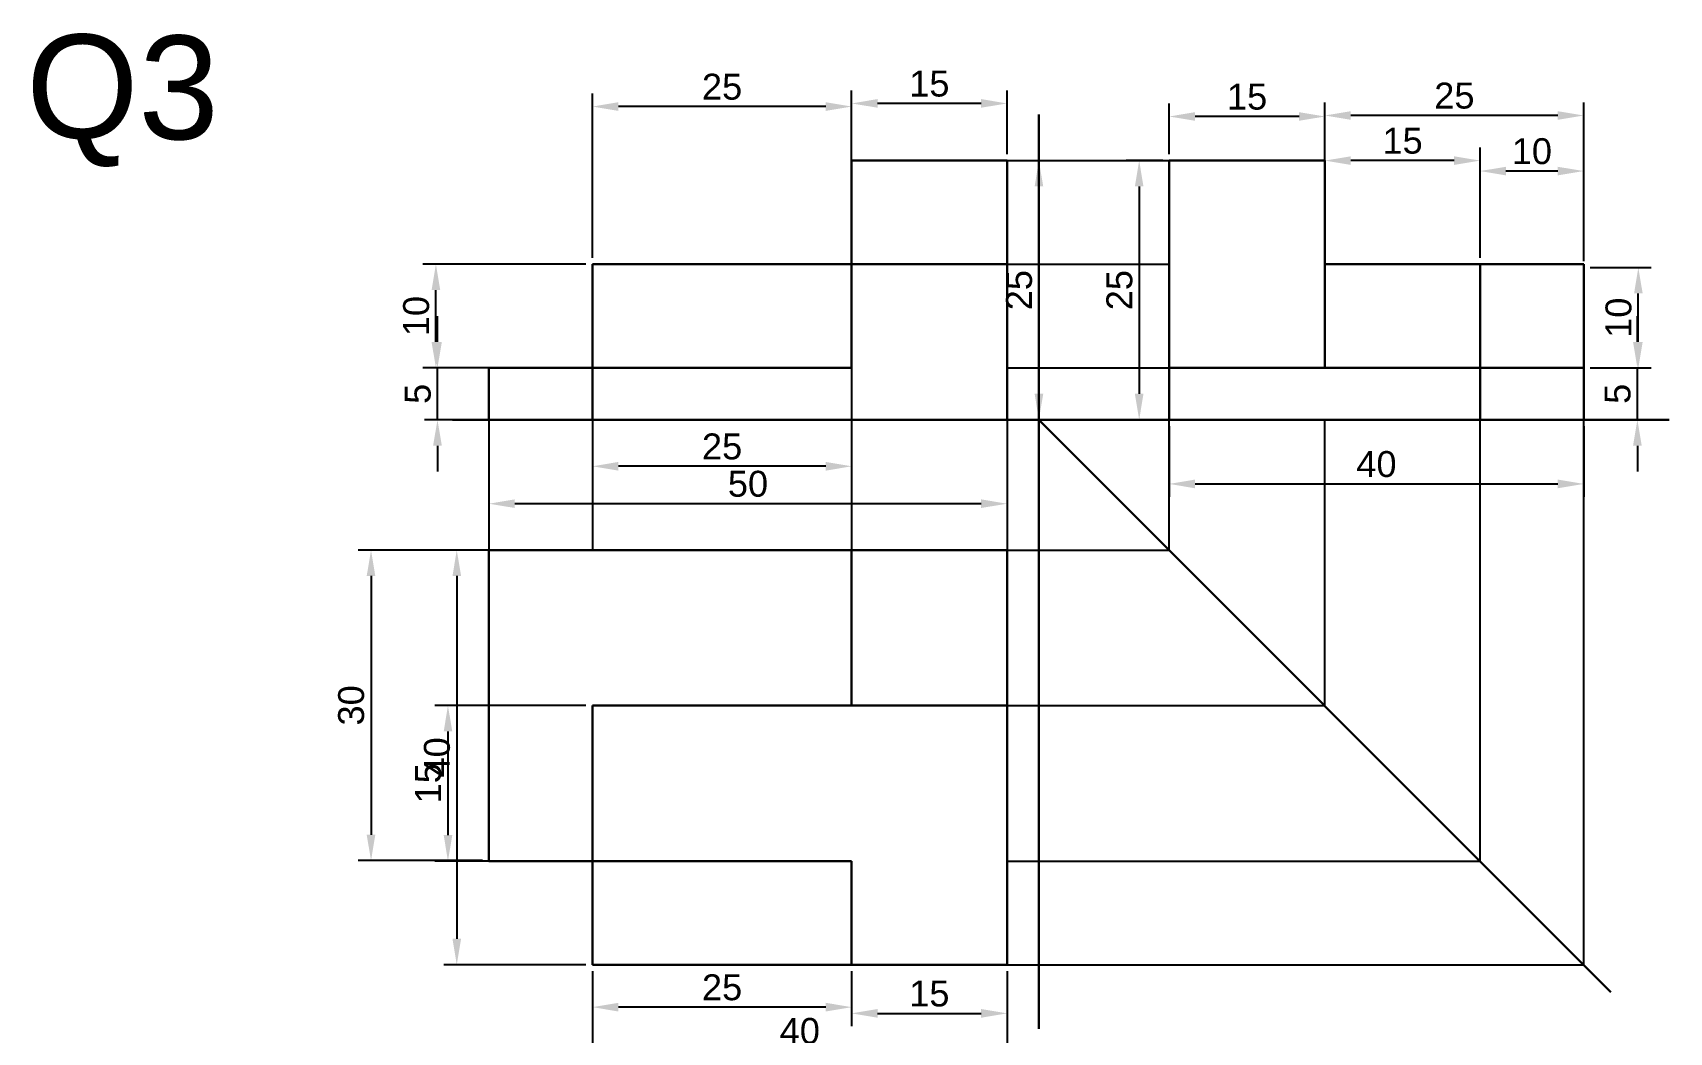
# Model space of a CAD drawing. Header units: millimetres. Extents: x 137 to 7220, y 7466 to 9893.
# Drawn here: x 1807 to 1965, y 9204.1 to 9300.6 of the extents above; entities that cross this region are included whole.
import ezdxf

# ---------------------------------------------------------------- set-up
doc = ezdxf.new("R2010")
doc.units = ezdxf.units.MM
doc.header["$PDMODE"] = 35
doc.header["$PDSIZE"] = 3
for name, color, linetype in [('Dimensions', 1, 'Continuous'), ('Projection', 140, 'Continuous'), ('Text', 7, 'Continuous')]:
    doc.layers.add(name, color=color, linetype=linetype)
doc.layers.add('Object', color=7, linetype='Continuous', lineweight=30)
doc.styles.get("Standard").update_dxf_attribs({"font": 'arial.ttf'})
doc.dimstyles.new('ISO-25', dxfattribs={"dimtxt": 2.5, "dimasz": 2.5, "dimexe": 1.25, "dimexo": 0.625, "dimtad": 1, "dimdec": 0, "dimtxsty": 'Standard', "dimcen": 2.5, "dimadec": 0, "dimazin": 0, "dimtfac": 1, "dimtdec": 0, "dimtmove": 0, "dimatfit": 3, "dimfxl": 1, "dimarcsym": 0})

# ---------------------------------------------------------------- blocks, each defined once
blk = doc.blocks.new('*D509')
at = {"layer": 'Defpoints', "color": 0, "transparency": 16777216}
for p in [(1886.06, 9293.73), (1886.06, 9288.22), (1901.06, 9288.22)]:
    blk.add_point(p, dxfattribs=at)
at = {"layer": 'Dimensions', "color": 0, "lineweight": -2, "transparency": 16777216}
for p, q in [((1886.06, 9288.84), (1886.06, 9294.98)), ((1901.06, 9288.84), (1901.06, 9294.98)), ((1898.56, 9293.73), (1888.56, 9293.73))]:
    blk.add_line(p, q, dxfattribs=at)
at = {"layer": 'Dimensions', "color": 0, "transparency": 16777216}
for points in [[(1888.56, 9294.15), (1888.56, 9293.32), (1886.06, 9293.73)], [(1898.56, 9294.15), (1898.56, 9293.32), (1901.06, 9293.73)]]:
    blk.add_solid(points, dxfattribs=at)
at = {"layer": 'Dimensions', "color": 0, "transparency": 16777216, "insert": (1893.56, 9295.63), "char_height": 2.5, "attachment_point": 5}
blk.add_mtext('15', dxfattribs=at)
blk = doc.blocks.new('*D510')
at = {"layer": 'Defpoints', "color": 0, "transparency": 16777216}
for p in [(1861.06, 9293.43), (1861.06, 9278.22), (1886.06, 9278.22)]:
    blk.add_point(p, dxfattribs=at)
at = {"layer": 'Dimensions', "color": 0, "lineweight": -2, "transparency": 16777216}
for p, q in [((1861.06, 9278.84), (1861.06, 9294.68)), ((1886.06, 9278.84), (1886.06, 9294.68)), ((1883.56, 9293.43), (1863.56, 9293.43))]:
    blk.add_line(p, q, dxfattribs=at)
at = {"layer": 'Dimensions', "color": 0, "transparency": 16777216}
for points in [[(1863.56, 9293.85), (1863.56, 9293.01), (1861.06, 9293.43)], [(1883.56, 9293.85), (1883.56, 9293.01), (1886.06, 9293.43)]]:
    blk.add_solid(points, dxfattribs=at)
at = {"layer": 'Dimensions', "color": 0, "transparency": 16777216, "insert": (1873.56, 9295.33), "char_height": 2.5, "attachment_point": 5}
blk.add_mtext('25', dxfattribs=at)
blk = doc.blocks.new('*D511')
at = {"layer": 'Defpoints', "color": 0, "transparency": 16777216}
for p in [(1845.95, 9278.22), (1861.06, 9278.22), (1861.06, 9268.22)]:
    blk.add_point(p, dxfattribs=at)
at = {"layer": 'Dimensions', "color": 0, "lineweight": -2, "transparency": 16777216}
for p, q in [((1860.43, 9278.22), (1844.7, 9278.22)), ((1845.95, 9270.72), (1845.95, 9275.72)), ((1860.43, 9268.22), (1844.7, 9268.22))]:
    blk.add_line(p, q, dxfattribs=at)
at = {"layer": 'Dimensions', "color": 0, "transparency": 16777216}
for points in [[(1845.53, 9275.72), (1846.37, 9275.72), (1845.95, 9278.22)], [(1845.53, 9270.72), (1846.37, 9270.72), (1845.95, 9268.22)]]:
    blk.add_solid(points, dxfattribs=at)
at = {"layer": 'Dimensions', "color": 0, "transparency": 16777216, "insert": (1844.05, 9273.22), "char_height": 2.5, "attachment_point": 5, "rotation": 90}
blk.add_mtext('10', dxfattribs=at)
blk = doc.blocks.new('*D512')
at = {"layer": 'Defpoints', "color": 0, "transparency": 16777216}
for p in [(1846.1, 9268.22), (1851.06, 9268.22), (1851.06, 9263.22)]:
    blk.add_point(p, dxfattribs=at)
at = {"layer": 'Dimensions', "color": 0, "lineweight": -2, "transparency": 16777216}
for p, q in [((1846.1, 9270.72), (1846.1, 9273.22)), ((1850.43, 9268.22), (1844.85, 9268.22)), ((1846.1, 9263.22), (1846.1, 9268.22)), ((1850.43, 9263.22), (1844.85, 9263.22)), ((1846.1, 9260.72), (1846.1, 9258.22))]:
    blk.add_line(p, q, dxfattribs=at)
at = {"layer": 'Dimensions', "color": 0, "transparency": 16777216}
for points in [[(1845.68, 9270.72), (1846.52, 9270.72), (1846.1, 9268.22)], [(1845.68, 9260.72), (1846.52, 9260.72), (1846.1, 9263.22)]]:
    blk.add_solid(points, dxfattribs=at)
at = {"layer": 'Dimensions', "color": 0, "transparency": 16777216, "insert": (1844.21, 9265.72), "char_height": 2.5, "attachment_point": 5, "rotation": 90}
blk.add_mtext('5', dxfattribs=at)
blk = doc.blocks.new('*D513')
at = {"layer": 'Defpoints', "color": 0, "transparency": 16777216}
for p in [(1851.06, 9263.22), (1901.06, 9263.22), (1851.06, 9255.12)]:
    blk.add_point(p, dxfattribs=at)
at = {"layer": 'Dimensions', "color": 0, "lineweight": -2, "transparency": 16777216}
for p, q in [((1851.06, 9262.59), (1851.06, 9253.87)), ((1901.06, 9262.59), (1901.06, 9253.87)), ((1898.56, 9255.12), (1853.56, 9255.12))]:
    blk.add_line(p, q, dxfattribs=at)
at = {"layer": 'Dimensions', "color": 0, "transparency": 16777216}
for points in [[(1853.56, 9255.54), (1853.56, 9254.71), (1851.06, 9255.12)], [(1898.56, 9255.54), (1898.56, 9254.71), (1901.06, 9255.12)]]:
    blk.add_solid(points, dxfattribs=at)
at = {"layer": 'Dimensions', "color": 0, "transparency": 16777216, "insert": (1876.06, 9257.03), "char_height": 2.5, "attachment_point": 5}
blk.add_mtext('50', dxfattribs=at)
blk = doc.blocks.new('*D514')
at = {"layer": 'Defpoints', "color": 0, "transparency": 16777216}
for p in [(1861.06, 9268.22), (1886.06, 9268.22), (1861.06, 9258.73)]:
    blk.add_point(p, dxfattribs=at)
at = {"layer": 'Dimensions', "color": 0, "lineweight": -2, "transparency": 16777216}
for p, q in [((1861.06, 9267.59), (1861.06, 9257.48)), ((1886.06, 9267.59), (1886.06, 9257.48)), ((1883.56, 9258.73), (1863.56, 9258.73))]:
    blk.add_line(p, q, dxfattribs=at)
at = {"layer": 'Dimensions', "color": 0, "transparency": 16777216}
for points in [[(1863.56, 9259.15), (1863.56, 9258.31), (1861.06, 9258.73)], [(1883.56, 9259.15), (1883.56, 9258.31), (1886.06, 9258.73)]]:
    blk.add_solid(points, dxfattribs=at)
at = {"layer": 'Dimensions', "color": 0, "transparency": 16777216, "insert": (1873.56, 9260.63), "char_height": 2.5, "attachment_point": 5}
blk.add_mtext('25', dxfattribs=at)
blk = doc.blocks.new('*D415')
at = {"layer": 'Defpoints', "color": 0, "transparency": 16777216}
for p in [(1901.06, 9288.22), (1904.13, 9288.22), (1901.06, 9263.22)]:
    blk.add_point(p, dxfattribs=at)
at = {"layer": 'Dimensions', "color": 0, "lineweight": -2, "transparency": 16777216}
for p, q in [((1901.68, 9288.22), (1905.38, 9288.22)), ((1904.13, 9265.72), (1904.13, 9285.72)), ((1901.68, 9263.22), (1905.38, 9263.22))]:
    blk.add_line(p, q, dxfattribs=at)
at = {"layer": 'Dimensions', "color": 0, "transparency": 16777216}
for points in [[(1903.72, 9285.72), (1904.55, 9285.72), (1904.13, 9288.22)], [(1903.72, 9265.72), (1904.55, 9265.72), (1904.13, 9263.22)]]:
    blk.add_solid(points, dxfattribs=at)
at = {"layer": 'Dimensions', "color": 0, "transparency": 16777216, "insert": (1902.23, 9275.72), "char_height": 2.5, "attachment_point": 5, "rotation": 90}
blk.add_mtext('25', dxfattribs=at)
blk = doc.blocks.new('*D515')
at = {"layer": 'Defpoints', "color": 0, "transparency": 16777216}
for p in [(1916.7, 9288.22), (1913.81, 9263.22), (1916.7, 9263.22)]:
    blk.add_point(p, dxfattribs=at)
at = {"layer": 'Dimensions', "color": 0, "lineweight": -2, "transparency": 16777216}
for p, q in [((1916.08, 9288.22), (1912.56, 9288.22)), ((1913.81, 9285.72), (1913.81, 9265.72)), ((1916.08, 9263.22), (1912.56, 9263.22))]:
    blk.add_line(p, q, dxfattribs=at)
at = {"layer": 'Dimensions', "color": 0, "transparency": 16777216}
for points in [[(1913.39, 9285.72), (1914.22, 9285.72), (1913.81, 9288.22)], [(1913.39, 9265.72), (1914.22, 9265.72), (1913.81, 9263.22)]]:
    blk.add_solid(points, dxfattribs=at)
at = {"layer": 'Dimensions', "color": 0, "transparency": 16777216, "insert": (1911.91, 9275.72), "char_height": 2.5, "attachment_point": 5, "rotation": 90}
blk.add_mtext('25', dxfattribs=at)
blk = doc.blocks.new('*D516')
at = {"layer": 'Defpoints', "color": 0, "transparency": 16777216}
for p in [(1916.7, 9263.22), (1956.7, 9263.22), (1956.7, 9257.03)]:
    blk.add_point(p, dxfattribs=at)
at = {"layer": 'Dimensions', "color": 0, "lineweight": -2, "transparency": 16777216}
for p, q in [((1916.7, 9262.59), (1916.7, 9255.78)), ((1956.7, 9262.59), (1956.7, 9255.78)), ((1919.2, 9257.03), (1954.2, 9257.03))]:
    blk.add_line(p, q, dxfattribs=at)
at = {"layer": 'Dimensions', "color": 0, "transparency": 16777216}
for points in [[(1919.2, 9257.45), (1919.2, 9256.61), (1916.7, 9257.03)], [(1954.2, 9257.45), (1954.2, 9256.61), (1956.7, 9257.03)]]:
    blk.add_solid(points, dxfattribs=at)
at = {"layer": 'Dimensions', "color": 0, "transparency": 16777216, "insert": (1936.7, 9258.93), "char_height": 2.5, "attachment_point": 5}
blk.add_mtext('40', dxfattribs=at)
blk = doc.blocks.new('*D517')
at = {"layer": 'Defpoints', "color": 0, "transparency": 16777216}
for p in [(1956.7, 9268.22), (1961.88, 9268.22), (1956.7, 9263.22)]:
    blk.add_point(p, dxfattribs=at)
at = {"layer": 'Dimensions', "color": 0, "lineweight": -2, "transparency": 16777216}
for p, q in [((1961.88, 9270.72), (1961.88, 9273.22)), ((1957.33, 9268.22), (1963.13, 9268.22)), ((1961.88, 9263.22), (1961.88, 9268.22)), ((1957.33, 9263.22), (1963.13, 9263.22)), ((1961.88, 9260.72), (1961.88, 9258.22))]:
    blk.add_line(p, q, dxfattribs=at)
at = {"layer": 'Dimensions', "color": 0, "transparency": 16777216}
for points in [[(1961.46, 9270.72), (1962.3, 9270.72), (1961.88, 9268.22)], [(1961.46, 9260.72), (1962.3, 9260.72), (1961.88, 9263.22)]]:
    blk.add_solid(points, dxfattribs=at)
at = {"layer": 'Dimensions', "color": 0, "transparency": 16777216, "insert": (1959.98, 9265.72), "char_height": 2.5, "attachment_point": 5, "rotation": 90}
blk.add_mtext('5', dxfattribs=at)
blk = doc.blocks.new('*D518')
at = {"layer": 'Defpoints', "color": 0, "transparency": 16777216}
for p in [(1956.7, 9277.9), (1961.97, 9277.9), (1956.7, 9268.22)]:
    blk.add_point(p, dxfattribs=at)
at = {"layer": 'Dimensions', "color": 0, "lineweight": -2, "transparency": 16777216}
for p, q in [((1957.33, 9277.9), (1963.22, 9277.9)), ((1961.97, 9270.72), (1961.97, 9275.4)), ((1957.33, 9268.22), (1963.22, 9268.22))]:
    blk.add_line(p, q, dxfattribs=at)
at = {"layer": 'Dimensions', "color": 0, "transparency": 16777216}
for points in [[(1961.56, 9275.4), (1962.39, 9275.4), (1961.97, 9277.9)], [(1961.56, 9270.72), (1962.39, 9270.72), (1961.97, 9268.22)]]:
    blk.add_solid(points, dxfattribs=at)
at = {"layer": 'Dimensions', "color": 0, "transparency": 16777216, "insert": (1960.07, 9273.06), "char_height": 2.5, "attachment_point": 5, "rotation": 90}
blk.add_mtext('10', dxfattribs=at)
blk = doc.blocks.new('*D519')
at = {"layer": 'Defpoints', "color": 0, "transparency": 16777216}
for p in [(1931.73, 9292.57), (1931.73, 9278.22), (1956.7, 9277.9)]:
    blk.add_point(p, dxfattribs=at)
at = {"layer": 'Dimensions', "color": 0, "lineweight": -2, "transparency": 16777216}
for p, q in [((1931.73, 9278.84), (1931.73, 9293.82)), ((1956.7, 9278.53), (1956.7, 9293.82)), ((1954.2, 9292.57), (1934.23, 9292.57))]:
    blk.add_line(p, q, dxfattribs=at)
at = {"layer": 'Dimensions', "color": 0, "transparency": 16777216}
for points in [[(1934.23, 9292.98), (1934.23, 9292.15), (1931.73, 9292.57)], [(1954.2, 9292.98), (1954.2, 9292.15), (1956.7, 9292.57)]]:
    blk.add_solid(points, dxfattribs=at)
at = {"layer": 'Dimensions', "color": 0, "transparency": 16777216, "insert": (1944.22, 9294.47), "char_height": 2.5, "attachment_point": 5}
blk.add_mtext('25', dxfattribs=at)
blk = doc.blocks.new('*D520')
at = {"layer": 'Defpoints', "color": 0, "transparency": 16777216}
for p in [(1916.7, 9292.47), (1916.7, 9288.22), (1931.73, 9288.22)]:
    blk.add_point(p, dxfattribs=at)
at = {"layer": 'Dimensions', "color": 0, "lineweight": -2, "transparency": 16777216}
for p, q in [((1916.7, 9288.84), (1916.7, 9293.72)), ((1931.73, 9288.84), (1931.73, 9293.72)), ((1929.23, 9292.47), (1919.2, 9292.47))]:
    blk.add_line(p, q, dxfattribs=at)
at = {"layer": 'Dimensions', "color": 0, "transparency": 16777216}
for points in [[(1919.2, 9292.89), (1919.2, 9292.06), (1916.7, 9292.47)], [(1929.23, 9292.89), (1929.23, 9292.06), (1931.73, 9292.47)]]:
    blk.add_solid(points, dxfattribs=at)
at = {"layer": 'Dimensions', "color": 0, "transparency": 16777216, "insert": (1924.22, 9294.37), "char_height": 2.5, "attachment_point": 5}
blk.add_mtext('15', dxfattribs=at)
blk = doc.blocks.new('*D521')
at = {"layer": 'Defpoints', "color": 0, "transparency": 16777216}
for p in [(1946.7, 9287.21), (1946.7, 9278.22), (1956.7, 9278.22)]:
    blk.add_point(p, dxfattribs=at)
at = {"layer": 'Dimensions', "color": 0, "lineweight": -2, "transparency": 16777216}
for p, q in [((1946.7, 9278.84), (1946.7, 9288.46)), ((1956.7, 9278.84), (1956.7, 9288.46)), ((1954.2, 9287.21), (1949.2, 9287.21))]:
    blk.add_line(p, q, dxfattribs=at)
at = {"layer": 'Dimensions', "color": 0, "transparency": 16777216}
for points in [[(1949.2, 9287.62), (1949.2, 9286.79), (1946.7, 9287.21)], [(1954.2, 9287.62), (1954.2, 9286.79), (1956.7, 9287.21)]]:
    blk.add_solid(points, dxfattribs=at)
at = {"layer": 'Dimensions', "color": 0, "transparency": 16777216, "insert": (1951.7, 9289.11), "char_height": 2.5, "attachment_point": 5}
blk.add_mtext('10', dxfattribs=at)
blk = doc.blocks.new('*D416')
at = {"layer": 'Defpoints', "color": 0, "transparency": 16777216}
for p in [(1931.73, 9288.22), (1931.73, 9278.22), (1946.7, 9278.22)]:
    blk.add_point(p, dxfattribs=at)
at = {"layer": 'Dimensions', "color": 0, "lineweight": -2, "transparency": 16777216}
for p, q in [((1931.73, 9278.84), (1931.73, 9289.47)), ((1946.7, 9278.84), (1946.7, 9289.47)), ((1944.2, 9288.22), (1934.23, 9288.22))]:
    blk.add_line(p, q, dxfattribs=at)
at = {"layer": 'Dimensions', "color": 0, "transparency": 16777216}
for points in [[(1934.23, 9288.63), (1934.23, 9287.8), (1931.73, 9288.22)], [(1944.2, 9288.63), (1944.2, 9287.8), (1946.7, 9288.22)]]:
    blk.add_solid(points, dxfattribs=at)
at = {"layer": 'Dimensions', "color": 0, "transparency": 16777216, "insert": (1939.22, 9290.12), "char_height": 2.5, "attachment_point": 5}
blk.add_mtext('15', dxfattribs=at)
blk = doc.blocks.new('*D522')
at = {"layer": 'Defpoints', "color": 0, "transparency": 16777216}
for p in [(1851.06, 9250.65), (1839.69, 9220.69), (1851.06, 9220.69)]:
    blk.add_point(p, dxfattribs=at)
at = {"layer": 'Dimensions', "color": 0, "lineweight": -2, "transparency": 16777216}
for p, q in [((1850.43, 9250.65), (1838.44, 9250.65)), ((1839.69, 9248.15), (1839.69, 9223.19)), ((1850.43, 9220.69), (1838.44, 9220.69))]:
    blk.add_line(p, q, dxfattribs=at)
at = {"layer": 'Dimensions', "color": 0, "transparency": 16777216}
for points in [[(1839.27, 9248.15), (1840.1, 9248.15), (1839.69, 9250.65)], [(1839.27, 9223.19), (1840.1, 9223.19), (1839.69, 9220.69)]]:
    blk.add_solid(points, dxfattribs=at)
at = {"layer": 'Dimensions', "color": 0, "transparency": 16777216, "insert": (1837.78, 9235.67), "char_height": 2.5, "attachment_point": 5, "rotation": 90}
blk.add_mtext('30', dxfattribs=at)
blk = doc.blocks.new('*D523')
at = {"layer": 'Defpoints', "color": 0, "transparency": 16777216}
for p in [(1861.06, 9210.65), (1901.06, 9210.65), (1901.06, 9202.35)]:
    blk.add_point(p, dxfattribs=at)
at = {"layer": 'Dimensions', "color": 0, "lineweight": -2, "transparency": 16777216}
for p, q in [((1861.06, 9210.02), (1861.06, 9201.1)), ((1901.06, 9210.02), (1901.06, 9201.1)), ((1863.56, 9202.35), (1898.56, 9202.35))]:
    blk.add_line(p, q, dxfattribs=at)
at = {"layer": 'Dimensions', "color": 0, "transparency": 16777216}
for points in [[(1863.56, 9202.77), (1863.56, 9201.93), (1861.06, 9202.35)], [(1898.56, 9202.77), (1898.56, 9201.93), (1901.06, 9202.35)]]:
    blk.add_solid(points, dxfattribs=at)
at = {"layer": 'Dimensions', "color": 0, "transparency": 16777216, "insert": (1881.06, 9204.25), "char_height": 2.5, "attachment_point": 5}
blk.add_mtext('40', dxfattribs=at)
blk = doc.blocks.new('*D524')
at = {"layer": 'Defpoints', "color": 0, "transparency": 16777216}
for p in [(1861.06, 9210.65), (1886.06, 9210.65), (1861.06, 9206.56)]:
    blk.add_point(p, dxfattribs=at)
at = {"layer": 'Dimensions', "color": 0, "lineweight": -2, "transparency": 16777216}
for p, q in [((1861.06, 9210.02), (1861.06, 9205.31)), ((1886.06, 9210.02), (1886.06, 9205.31)), ((1883.56, 9206.56), (1863.56, 9206.56))]:
    blk.add_line(p, q, dxfattribs=at)
at = {"layer": 'Dimensions', "color": 0, "transparency": 16777216}
for points in [[(1863.56, 9206.98), (1863.56, 9206.14), (1861.06, 9206.56)], [(1883.56, 9206.98), (1883.56, 9206.14), (1886.06, 9206.56)]]:
    blk.add_solid(points, dxfattribs=at)
at = {"layer": 'Dimensions', "color": 0, "transparency": 16777216, "insert": (1873.56, 9208.46), "char_height": 2.5, "attachment_point": 5}
blk.add_mtext('25', dxfattribs=at)
blk = doc.blocks.new('*D417')
at = {"layer": 'Defpoints', "color": 0, "transparency": 16777216}
for p in [(1886.06, 9210.65), (1901.06, 9210.65), (1901.06, 9205.96)]:
    blk.add_point(p, dxfattribs=at)
at = {"layer": 'Dimensions', "color": 0, "lineweight": -2, "transparency": 16777216}
for p, q in [((1886.06, 9210.02), (1886.06, 9204.71)), ((1901.06, 9210.02), (1901.06, 9204.71)), ((1888.56, 9205.96), (1898.56, 9205.96))]:
    blk.add_line(p, q, dxfattribs=at)
at = {"layer": 'Dimensions', "color": 0, "transparency": 16777216}
for points in [[(1888.56, 9206.38), (1888.56, 9205.54), (1886.06, 9205.96)], [(1898.56, 9206.38), (1898.56, 9205.54), (1901.06, 9205.96)]]:
    blk.add_solid(points, dxfattribs=at)
at = {"layer": 'Dimensions', "color": 0, "transparency": 16777216, "insert": (1893.56, 9207.86), "char_height": 2.5, "attachment_point": 5}
blk.add_mtext('15', dxfattribs=at)
blk = doc.blocks.new('*D525')
at = {"layer": 'Defpoints', "color": 0, "transparency": 16777216}
for p in [(1861.06, 9235.65), (1847.11, 9220.65), (1861.06, 9220.65)]:
    blk.add_point(p, dxfattribs=at)
at = {"layer": 'Dimensions', "color": 0, "lineweight": -2, "transparency": 16777216}
for p, q in [((1860.43, 9235.65), (1845.86, 9235.65)), ((1847.11, 9233.15), (1847.11, 9223.15)), ((1860.43, 9220.65), (1845.86, 9220.65))]:
    blk.add_line(p, q, dxfattribs=at)
at = {"layer": 'Dimensions', "color": 0, "transparency": 16777216}
for points in [[(1846.7, 9233.15), (1847.53, 9233.15), (1847.11, 9235.65)], [(1846.7, 9223.15), (1847.53, 9223.15), (1847.11, 9220.65)]]:
    blk.add_solid(points, dxfattribs=at)
at = {"layer": 'Dimensions', "color": 0, "transparency": 16777216, "insert": (1845.21, 9228.15), "char_height": 2.5, "attachment_point": 5, "rotation": 90}
blk.add_mtext('15', dxfattribs=at)
blk = doc.blocks.new('*D526')
at = {"layer": 'Defpoints', "color": 0, "transparency": 16777216}
for p in [(1861.06, 9250.65), (1847.96, 9210.65), (1861.06, 9210.65)]:
    blk.add_point(p, dxfattribs=at)
at = {"layer": 'Dimensions', "color": 0, "lineweight": -2, "transparency": 16777216}
for p, q in [((1860.43, 9250.65), (1846.71, 9250.65)), ((1847.96, 9248.15), (1847.96, 9213.15)), ((1860.43, 9210.65), (1846.71, 9210.65))]:
    blk.add_line(p, q, dxfattribs=at)
at = {"layer": 'Dimensions', "color": 0, "transparency": 16777216}
for points in [[(1847.55, 9248.15), (1848.38, 9248.15), (1847.96, 9250.65)], [(1847.55, 9213.15), (1848.38, 9213.15), (1847.96, 9210.65)]]:
    blk.add_solid(points, dxfattribs=at)
at = {"layer": 'Dimensions', "color": 0, "transparency": 16777216, "insert": (1846.06, 9230.65), "char_height": 2.5, "attachment_point": 5, "rotation": 90}
blk.add_mtext('40', dxfattribs=at)

msp = doc.modelspace()

# ---------------------------------------------------------------- linework, layer by layer
at = {"layer": 'Object'}
for p, q in [((1904.133, 9292.664), (1904.133, 9204.458)), ((1901.057, 9288.217), (1886.057, 9288.217)), ((1886.057, 9288.217), (1886.057, 9278.217)), ((1901.057, 9278.217), (1901.057, 9288.217)), ((1916.701, 9268.217), (1916.701, 9288.217)), ((1916.701, 9288.217), (1931.733, 9288.217)), ((1931.733, 9288.217), (1931.733, 9278.217)), ((1886.057, 9278.217), (1861.057, 9278.217)), ((1861.057, 9278.217), (1861.057, 9268.217)), ((1901.057, 9278.217), (1886.057, 9278.217)), ((1886.057, 9278.217), (1886.057, 9268.217)), ((1901.057, 9263.217), (1901.057, 9278.217)), ((1931.733, 9278.217), (1931.733, 9268.217)), ((1946.701, 9278.217), (1931.733, 9278.217)), ((1946.701, 9263.217), (1946.701, 9278.217)), ((1946.701, 9278.217), (1956.701, 9278.217)), ((1956.701, 9278.217), (1956.701, 9263.217)), ((1861.057, 9268.217), (1851.057, 9268.217)), ((1851.057, 9268.217), (1851.057, 9263.217)), ((1886.057, 9268.217), (1861.057, 9268.217)), ((1861.057, 9268.217), (1861.057, 9263.217)), ((1916.701, 9263.217), (1916.701, 9268.217)), ((1931.733, 9268.217), (1916.701, 9268.217)), ((1931.733, 9268.217), (1946.701, 9268.217)), ((1956.701, 9268.217), (1946.701, 9268.217)), ((1851.057, 9263.217), (1847.555, 9263.217)), ((1847.555, 9263.217), (1964.956, 9263.217)), ((1851.057, 9263.217), (1861.057, 9263.217)), ((1861.057, 9263.217), (1901.057, 9263.217)), ((1904.133, 9263.217), (1959.333, 9208.017)), ((1851.057, 9250.648), (1901.057, 9250.648)), ((1851.057, 9250.648), (1851.057, 9220.648)), ((1886.057, 9250.648), (1886.057, 9235.648)), ((1901.057, 9250.648), (1901.057, 9235.648)), ((1886.057, 9235.648), (1861.057, 9235.648)), ((1861.057, 9235.648), (1861.057, 9220.648)), ((1886.057, 9235.648), (1901.057, 9235.648)), ((1901.057, 9235.648), (1901.057, 9210.648)), ((1851.057, 9220.648), (1861.057, 9220.648)), ((1861.057, 9210.648), (1861.057, 9220.648)), ((1861.057, 9220.648), (1886.057, 9220.648)), ((1886.057, 9220.648), (1886.057, 9210.648)), ((1901.057, 9210.648), (1861.057, 9210.648))]:
    msp.add_line(p, q, dxfattribs=at)
at = {"layer": 'Projection'}
for p, q in [((1901.057, 9288.217), (1931.733, 9288.217)), ((1916.701, 9250.648), (1916.701, 9288.217)), ((1931.733, 9268.217), (1931.733, 9288.217)), ((1901.057, 9278.217), (1916.701, 9278.217)), ((1931.733, 9278.217), (1956.701, 9278.217)), ((1946.701, 9268.217), (1946.701, 9278.217)), ((1956.701, 9210.648), (1956.701, 9278.217)), ((1886.057, 9268.217), (1886.057, 9235.648)), ((1901.057, 9268.217), (1956.701, 9268.217)), ((1851.057, 9263.217), (1851.057, 9221.254)), ((1861.057, 9263.217), (1861.057, 9250.648)), ((1901.057, 9263.217), (1901.057, 9220.657)), ((1931.733, 9235.617), (1931.733, 9263.217)), ((1946.701, 9220.648), (1946.701, 9263.217)), ((1901.057, 9250.648), (1916.701, 9250.648)), ((1861.057, 9235.648), (1861.057, 9220.358)), ((1901.057, 9235.648), (1931.701, 9235.648)), ((1901.057, 9220.648), (1946.701, 9220.648)), ((1901.057, 9210.648), (1956.701, 9210.648))]:
    msp.add_line(p, q, dxfattribs=at)

# ---------------------------------------------------------------- texts
at = {"layer": 'Text'}
msp.add_text('Q3', height=10, rotation=359.3708, dxfattribs=at).set_placement((1806.346, 9290.437))

# ---------------------------------------------------------------- dimensions: what is measured, and where the dimension line sits
at = {"layer": 'Dimensions'}
for base, p1, p2, picture, middle in [((1861.057, 9293.432), (1886.057, 9278.217), (1861.057, 9278.217), '*D510', (1873.557, 9295.333)), ((1886.057, 9293.732), (1901.057, 9288.217), (1886.057, 9288.217), '*D509', (1893.557, 9295.634)), ((1916.701, 9292.473), (1931.733, 9288.217), (1916.701, 9288.217), '*D520', (1924.217, 9294.375)), ((1931.733, 9292.567), (1956.701, 9277.901), (1931.733, 9278.217), '*D519', (1944.217, 9294.469)), ((1931.733, 9288.217), (1946.701, 9278.217), (1931.733, 9278.217), '*D416', (1939.217, 9290.118)), ((1946.701, 9287.208), (1956.701, 9278.217), (1946.701, 9278.217), '*D521', (1951.701, 9289.11)), ((1861.057, 9258.73), (1886.057, 9268.217), (1861.057, 9268.217), '*D514', (1873.557, 9260.631)), ((1851.057, 9255.125), (1901.057, 9263.217), (1851.057, 9263.217), '*D513', (1876.057, 9257.026)), ((1956.701, 9257.029), (1916.701, 9263.217), (1956.701, 9263.217), '*D516', (1936.701, 9258.93)), ((1901.057, 9202.351), (1861.057, 9210.648), (1901.057, 9210.648), '*D523', (1881.057, 9204.252)), ((1861.057, 9206.561), (1886.057, 9210.648), (1861.057, 9210.648), '*D524', (1873.557, 9208.462)), ((1901.057, 9205.959), (1886.057, 9210.648), (1901.057, 9210.648), '*D417', (1893.557, 9207.861))]:
    dim = msp.add_linear_dim(base=base, p1=p1, p2=p2, dimstyle='ISO-25', dxfattribs=at)
    dim.commit()
    dim.dimension.update_dxf_attribs({"geometry": picture, "text_midpoint": middle})
for base, p1, p2, picture, middle in [((1904.133, 9288.217), (1901.057, 9263.217), (1901.057, 9288.217), '*D415', (1902.231, 9275.717)), ((1913.808, 9263.217), (1916.701, 9288.217), (1916.701, 9263.217), '*D515', (1911.906, 9275.717)), ((1845.951, 9278.217), (1861.057, 9268.217), (1861.057, 9278.217), '*D511', (1844.05, 9273.217)), ((1961.975, 9277.901), (1956.701, 9268.217), (1956.701, 9277.901), '*D518', (1960.073, 9273.059)), ((1846.101, 9268.217), (1851.057, 9263.217), (1851.057, 9268.217), '*D512', (1844.205, 9265.717)), ((1961.881, 9268.217), (1956.701, 9263.217), (1956.701, 9268.217), '*D517', (1959.984, 9265.717)), ((1847.962, 9210.648), (1861.057, 9250.648), (1861.057, 9210.648), '*D526', (1846.061, 9230.648))]:
    dim = msp.add_linear_dim(base=base, p1=p1, p2=p2, angle=90, dimstyle='ISO-25', dxfattribs=at)
    dim.commit()
    dim.dimension.update_dxf_attribs({"geometry": picture, "text_midpoint": middle})
for base, p1, p2, picture, middle in [((1839.687, 9220.695), (1851.057, 9250.648), (1851.057, 9220.695), '*D522', (1839.687, 9235.672)), ((1847.114, 9220.648), (1861.057, 9235.648), (1861.057, 9220.648), '*D525', (1847.114, 9228.148))]:
    dim = msp.add_linear_dim(base=base, p1=p1, p2=p2, angle=90, dimstyle='ISO-25', dxfattribs=at)
    dim.commit()
    dim.dimension.update_dxf_attribs({"geometry": picture, "text_midpoint": middle, "dimtype": 160})

doc.saveas('drawing.dxf')
